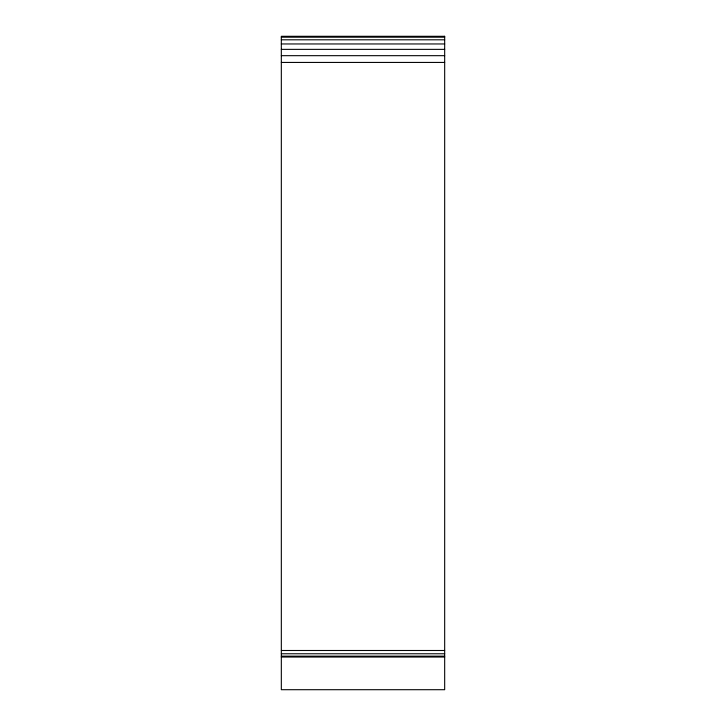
<?xml version="1.0" encoding="UTF-8"?>
<svg xmlns="http://www.w3.org/2000/svg" width="726" height="726" viewBox="0 0 726 726"><rect width="100%" height="100%" fill="white"/><g stroke="black" fill="none" stroke-linecap="round" stroke-linejoin="round"><path stroke-width="1.09" d="M281.325 37.189L444.675 37.189M281.325 39.803L444.675 39.803M281.325 43.959L444.675 43.959M281.325 49.368L444.675 49.368M281.325 55.675L444.675 55.675M281.325 62.436L444.675 62.436M281.325 650.496L444.675 650.496M281.325 653.763L444.675 653.763M281.325 656.159L444.675 656.159M281.325 657.03L444.675 657.03M444.675 36.3L281.325 36.3L281.325 689.7L444.675 689.7L444.675 36.3"/></g></svg>
